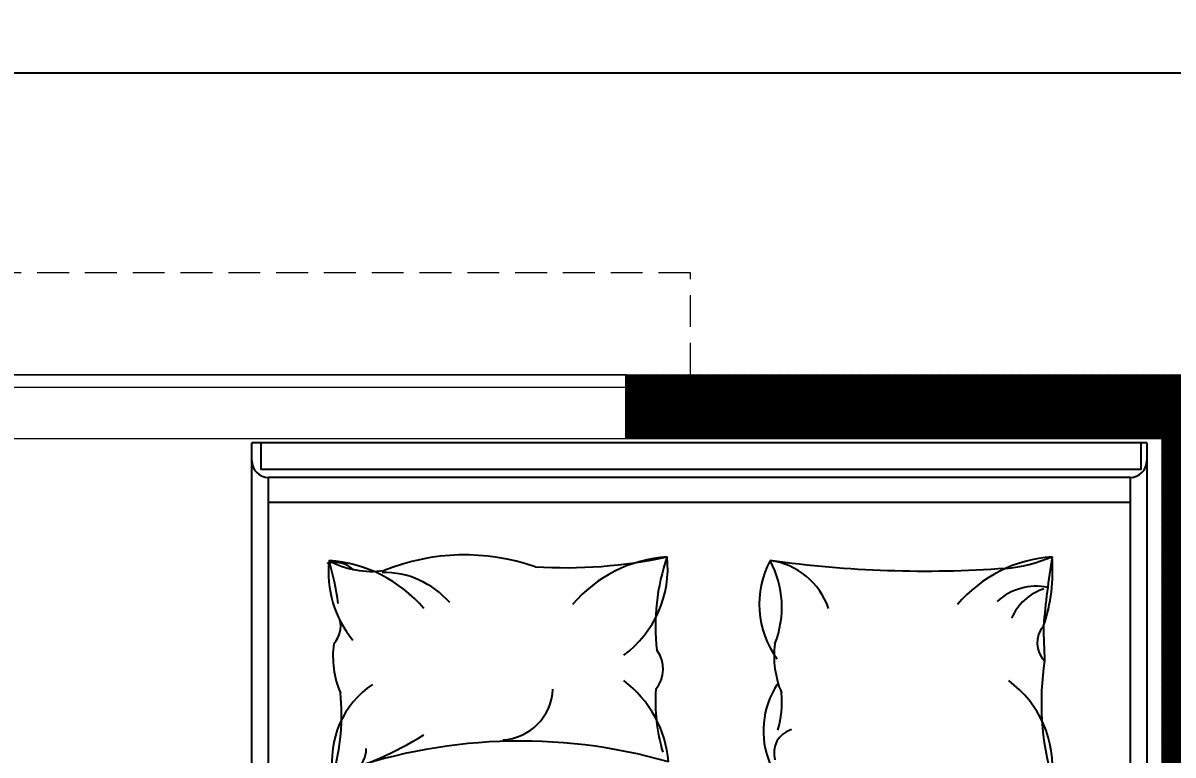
# Model space of a CAD drawing. Header units: feet. Extents: x 36275 to 37218, y -947 to -334.
# Drawn here: x 36831 to 36921.2, y -453.8 to -396.3 of the extents above; entities that cross this region are included whole.
import ezdxf

# ---------------------------------------------------------------- set-up
doc = ezdxf.new("R2010")
doc.units = ezdxf.units.FT
doc.header["$MEASUREMENT"] = 0
doc.header["$PDMODE"] = 35
doc.linetypes.add('HIDDEN', pattern=[0.375, 0.25, -0.125])
doc.layers.add('FURN', color=171, linetype='Continuous')
doc.layers.add('hatch', color=252, linetype='Continuous')
for name, color, linetype, lineweight in [('SLAB LINE', 50, 'Continuous', 30), ('wall', 7, 'Continuous', 40), ('Wall_SYN', 7, 'Continuous', 35), ('window', 116, 'Continuous', 20)]:
    doc.layers.add(name, color=color, linetype=linetype, lineweight=lineweight)
doc.styles.add('plan', font='trebuc.ttf')
doc.dimstyles.new('WORKING', dxfattribs={"dimtxt": 6, "dimasz": 3, "dimexe": 3, "dimexo": 4, "dimgap": 1, "dimtad": 0, "dimdec": 3, "dimzin": 3, "dimdsep": 46, "dimlunit": 4, "dimtxsty": 'plan', "dimcen": 0.09, "dimclrd": 256, "dimclre": 256, "dimclrt": 7, "dimadec": 0, "dimazin": 0, "dimtfac": 1, "dimtdec": 3, "dimtmove": 1, "dimatfit": 3, "dimfxl": 12, "dimtolj": 1, "dimtzin": 0, "dimlwd": -1, "dimlwe": -1, "dimarcsym": 0})

# ---------------------------------------------------------------- blocks, each defined once
blk = doc.blocks.new('*D8')
at = {"layer": 'Defpoints', "color": 0, "lineweight": 0, "transparency": 16777216}
for p in [(36925.31314333927, -400.2845081454798), (36517.31314333927, -453.5753248443623), (36925.31314333927, -453.5753248443623)]:
    blk.add_point(p, dxfattribs=at)
at = {"layer": 'hatch', "transparency": 16777216}
for p, q in [((36517.31314333927, -449.5753248443623), (36517.31314333927, -397.2845081454798)), ((36925.31314333927, -449.5753248443623), (36925.31314333927, -397.2845081454798)), ((36520.31314333927, -400.2845081454798), (36710.66061808675, -400.2845081454798)), ((36922.31314333927, -400.2845081454798), (36731.96566859179, -400.2845081454798))]:
    blk.add_line(p, q, dxfattribs=at)
at = {"layer": 'hatch', "lineweight": 0, "transparency": 16777216}
for points in [[(36520.31314333927, -399.7845081454798), (36520.31314333927, -400.7845081454798), (36517.31314333927, -400.2845081454798)], [(36922.31314333927, -399.7845081454798), (36922.31314333927, -400.7845081454798), (36925.31314333927, -400.2845081454798)]]:
    blk.add_solid(points, dxfattribs=at)
at = {"layer": 'hatch', "color": 7, "lineweight": 0, "transparency": 16777216, "insert": (36721.31314333927, -400.2845081454798), "char_height": 6, "attachment_point": 5, "style": 'plan'}
blk.add_mtext('\\A1;34\'-0"', dxfattribs=at)
blk = doc.blocks.new('A$C625a09c8')
at = {"layer": 'FURN', "color": 30, "true_color": 0xf8991e}
blk.add_line((15.85381554917694, 18.76396477543062), (3.838281302963878, 18.76396477543062), dxfattribs=at)
at = {"layer": 'FURN'}
for p, q in [((15.62852428186306, 18.29985119891063), (4.063572570274118, 18.29985119891063)), ((4.063572570274118, 17.96683976019921), (15.62852428186306, 17.96683976019921))]:
    blk.add_line(p, q, dxfattribs=at)
at = {"layer": 'FURN', "color": 30, "true_color": 0xf8991e}
blk.add_lwpolyline([(15.85381554917694, 18.76396477543062), (15.85381554917694, 3.51925570144374), (3.838281302963878, 3.51925570144374), (3.838281302963878, 18.76396477543062)], dxfattribs=at)
at = {"layer": 'FURN'}
blk.add_lwpolyline([(3.95947534444349, 18.76396477543062), (3.95947534444349, 18.41194717058158), (15.7787184600711, 18.41194717058158), (15.7787184600711, 18.76396477543062)], dxfattribs=at)
for points in [[(15.62852428186306, 18.29985119891063), (15.62852428186306, 4.120032413732531, -0.4142135623731124), (15.25303883634115, 3.744546968538373), (4.439058015796036, 3.744546968538373, -0.4142135623731097), (4.063572570274118, 4.120032413732531), (4.063572570274118, 18.29985119891063)], [(13.95584674910788, 17.07825232366741, -0.05340411299859054), (10.79691627456123, 17.18558199739226, -0.04065384694648601)]]:
    blk.add_lwpolyline(points, format="xyb", dxfattribs=at)
for centre, radius, start, end in [((4.063572570274118, 18.52514246600526), 0.2252912671033832, 180, 270), ((15.62852428186306, 18.52514246600526), 0.2252912671033832, 270, 0), ((4.952616459177079, 16.7919610262893), 0.3677551105245611, 45.59910881888732, 107.077404902207), ((6.326543796127226, 17.03583192469694), 1.459288977957638, 174.1100114663333, 219.0595772858012), ((1.149969228372356, 16.08958054393486), 3.882881132473113, 7.672701365516385, 16.39543369028107), ((4.746220606983115, 15.35048053040072), 1.839611615414575, 40.41890216988493, 85.98709613898907), ((5.44232116306739, 18.21296832279819), 1.17363657277916, 241.0908229889819, 278.4041839721869), ((6.695198431854806, 14.34802691974278), 2.912116432225225, 71.01829858510641, 111.7974093971815), ((8.049295307377179, 23.51821020373876), 6.429308357938145, 266.3715658508289, 282.2561728934731), ((9.542866009160207, 15.40033562577224), 1.839611615414575, 94.01290386101091, 139.5810978301151), ((7.962542820016097, 17.08568702006846), 1.459288977957638, 306.57109753607, 5.889976466864948), ((12.09696963162787, 16.30187132536747), 2.840631059355101, 160.8133065138497, 186.5053069634689), ((11.89358766537771, 16.59935299764351), 1.243524258056251, 151.8731337594828, 216.2611200490873), ((9.627518609435356, 16.55786362028437), 1.32722313878722, 338.3017347144729, 28.22635995649274), ((10.66744791423116, 16.22841169048905), 0.9658866665731952, 19.0224557007069, 82.29683428558458), ((14.71001281220015, 15.40033562577224), 1.839611615414575, 94.01290386101091, 139.5810978301151), ((13.73469372747059, 19.28106669385022), 2.213887939444435, 275.7330382304104, 292.4821500625846), ((12.2726656413688, 17.0458312249034), 2.316382130091473, 341.3058141415548, 4.695159724196829), ((26.71227434679167, 15.27299475463576), 12.28870751279765, 170.8108198613142, 175.1901538258122), ((5.607941030273651, 15.85033690024164), 1.174318570254299, 40.94820663205041, 91.04228365431344), ((14.36690766573156, 16.06556622942981), 0.7738217574643704, 78.22069032002341, 132.5490891325968), ((14.69061693892581, 16.12306685449761), 0.7149802889081688, 107.8616722251402, 156.1244312971758), ((4.687932443717727, 16.30325494512851), 0.344447686989834, 316.7315570311536, 14.64939228947405), ((14.71516906917532, 16.07844862598722), 0.3350607859482206, 137.8286592946411, 225.5264042921725), ((32.19871022104053, 16.64687143432428), 17.73666992954318, 181.1123550095313, 182.609458306144), ((6.190284746862744, 15.90157893532029), 1.262448981140997, 172.4632442471801, 202.9830351376349), ((12.11224230236621, 15.90157893532029), 1.262448981140997, 172.4632442471801, 202.9830351376349), ((8.950471615051356, 15.72754034046392), 0.4108945732882934, 319.0979953724188, 37.91670997323407), ((18.15913596071914, 15.27597139871779), 3.721594732748701, 171.2929088693153, 195.9756967965508), ((6.154542045773269, 14.49890331167984), 1.239506862889849, 124.2427853763585, 188.7378720600889), ((7.167674198917666, 15.49071717743357), 0.7135780748221979, 273.1159846341224, 357.3699806053985), ((7.907607951772661, 14.35199845287127), 1.53178863042483, 4.909953780344741, 52.88025221858135), ((11.73376024860772, 15.30486137257469), 2.47749040768948, 176.4445883204249, 196.2045652587274), ((11.84933260509206, 14.90000171043044), 1.143423517034392, 146.9521873041996, 202.5533307199391), ((13.12968962305604, 14.40142846706937), 1.459288977957638, 354.1100235331351, 53.42890246392998), ((2.231907903256797, 15.10634744192981), 2.812434005229636, 343.5644030283725, 6.170418859822891), ((9.577715201077808, 15.29397206684371), 1.377073556068574, 343.7699555624797, 4.776715332788442), ((3.635467200045241, 18.91823638900405), 4.785873735326012, 285.6862532087204, 301.6501135885452), ((11.17568044024665, 14.60369158690764), 0.3278362886191951, 106.7005308541576, 196.6479432014597), ((7.444606007287803, 7.529133055414377), 7.232877102657498, 74.03692794056504, 110.3493486442045), ((5.015043240542582, 14.65914657114553), 0.3589047084057966, 256.1981626950089, 0.2273253336034508)]:
    blk.add_arc(centre, radius, start, end, dxfattribs=at)

msp = doc.modelspace()

# ---------------------------------------------------------------- hatches: boundary and pattern name
at = {"layer": 'SLAB LINE'}
h = msp.add_hatch(dxfattribs=at)
h.set_pattern_fill('ANSI31', color=8)
h.set_pattern_definition([(45, (0, 0), (-0.08838834764831845, 0.08838834764831845), [])])
h.paths.add_polyline_path([(36818.31314333927, -423.9395204819273), (36751.31314333927, -423.9395204819273), (36751.31314333927, -428.9395204819275), (36771.31314333927, -428.9395204819275), (36771.31314333928, -548.939520481927), (36759.31314333928, -548.9395204819268), (36759.31314333928, -553.9395204819268), (36781.31314333927, -553.9395204819273), (36781.31314333927, -548.9395204819273), (36776.31314333928, -548.939520481927), (36776.31314333927, -428.9395204819275), (36818.31314333927, -428.9395204819274)])
h.paths.add_polyline_path([(36925.31314333927, -423.9395204819273), (36878.31314333927, -423.9395204819273), (36878.31314333927, -428.9395204819273), (36920.31314333927, -428.9395204819273), (36920.31314333927, -458.939520481927), (36925.31314333927, -458.939520481927)])
h.paths.add_polyline_path([(36925.31314333927, -518.939520481927), (36920.31314333927, -518.939520481927), (36920.31314333927, -548.939520481927), (36822.45600048213, -548.9395204819273), (36822.45600048213, -553.9395204819273), (36831.31314333927, -553.939520481927), (36831.31314333928, -602.0823776247887), (36835.17028619641, -602.0823776247887), (36836.31314333927, -602.0823776247887), (36836.31314333927, -553.939520481927), (36920.31314333927, -553.939520481927), (36920.31314333927, -565.939520481927), (36925.31314333927, -565.939520481927)])

# ---------------------------------------------------------------- linework, layer by layer
at = {"layer": 'wall', "lineweight": 0}
for p, q in [((36517.31314333927, -423.9395204819273), (36925.31314333927, -423.9395204819273)), ((36776.31314333927, -428.9395204819275), (36920.31314333927, -428.9395204819273)), ((36920.31314333927, -428.9395204819273), (36920.31314333927, -548.939520481927))]:
    msp.add_line(p, q, dxfattribs=at)
at = {"layer": 'Wall_SYN'}
msp.add_line((36878.31314333927, -428.9395204819239), (36878.31314333927, -423.9395204819284), dxfattribs=at)
at = {"layer": 'window', "linetype": 'HIDDEN', "ltscale": 10}
for p, q in [((36883.31314333927, -415.9395204819311), (36813.31314333927, -415.9395204819239)), ((36883.31314333927, -423.9395204819311), (36883.31314333927, -415.9395204819311))]:
    msp.add_line(p, q, dxfattribs=at)
at = {"layer": 'window'}
for p, q in [((36878.31314333927, -423.9395204819311), (36818.31314333927, -423.9395204819239)), ((36878.31314333927, -424.9395204819311), (36818.31314333927, -424.9395204819239))]:
    msp.add_line(p, q, dxfattribs=at)

# ---------------------------------------------------------------- block references
at = {"layer": 'FURN', "lineweight": 0, "xscale": 5.844683936724634, "yscale": 5.844683936724634, "zscale": 5.844683936724634}
msp.add_blockref('A$C625a09c8', (36826.46722948943, -538.9464651304752), dxfattribs=at)

# ---------------------------------------------------------------- dimensions: what is measured, and where the dimension line sits
at = {"layer": 'hatch', "lineweight": 0}
dim = msp.add_linear_dim(base=(36925.31314333927, -400.2845081454798), p1=(36517.31314333927, -453.5753248443623), p2=(36925.31314333927, -453.5753248443623), dimstyle='WORKING', dxfattribs=at)
dim.commit()
dim.dimension.update_dxf_attribs({"geometry": '*D8', "text_midpoint": (36721.31314333927, -400.2845081454798)})

doc.saveas('drawing.dxf')
